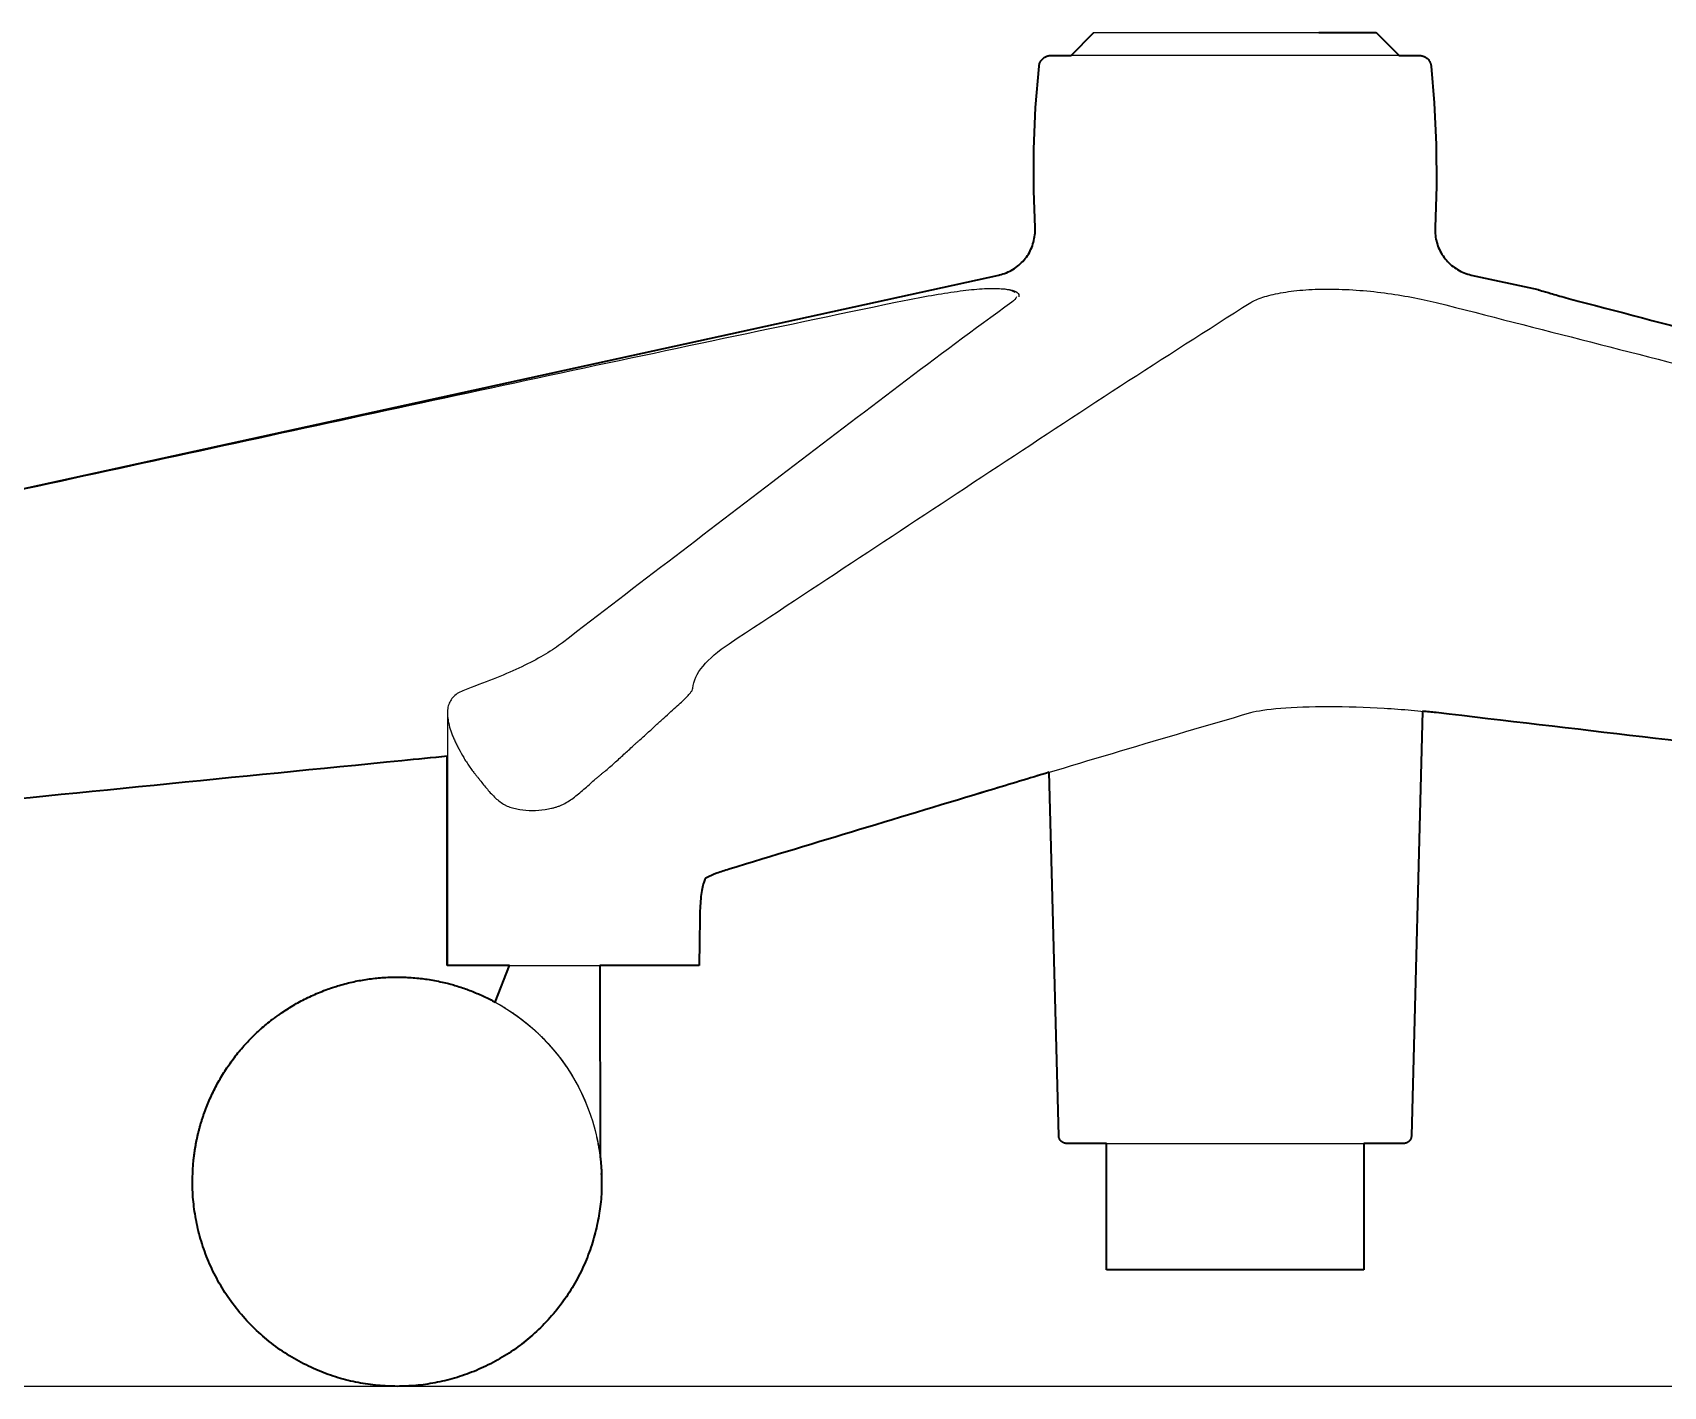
# Model space of a CAD drawing. Header units: millimetres. Extents: x 0 to 2114, y 0 to 2321.
# Drawn here: x 1496.5 to 1749.7, y 1303.2 to 1513.4 of the extents above; entities that cross this region are included whole.
import ezdxf

# ---------------------------------------------------------------- set-up
doc = ezdxf.new("R2010")
doc.units = ezdxf.units.MM
doc.layers.add('Blocks', color=7, linetype='Continuous')
for name, color, linetype, lineweight, true_color in [('Blocks$Inner', 7, 'Continuous', 25, 0x007f00), ('Blocks$Outline', 7, 'Continuous', 35, 0xff3f3f), ('Groud', 7, 'Continuous', 25, 0x243775)]:
    doc.layers.add(name, color=color, linetype=linetype, lineweight=lineweight, true_color=true_color)

# ---------------------------------------------------------------- blocks, each defined once
blk = doc.blocks.new('Aeron Size C Office Chair Side')
at = {"layer": 'Blocks$Inner'}
for p, q in [((529.26, 210.24), (533.44, 210.24)), ((396.62, 59.67), (398.86, 65.34)), ((412.88, 65.34), (412.94, 35.53))]:
    blk.add_line(p, q, dxfattribs=at)
for points in [[(533.44, 210.24), (537, 206.69), (486.05, 206.69), (489.6, 210.24)], [(531.49, 37.73), (531.49, 18.08), (491.56, 18.08), (491.56, 37.73)]]:
    blk.add_lwpolyline(points, close=True, dxfattribs=at)
for points in [[(486.43, 206.69), (485.9, 206.69), (485.41, 206.69), (484.96, 206.69), (484.56, 206.69), (484.2, 206.69), (483.88, 206.69), (483.6, 206.69), (483.37, 206.69), (483.19, 206.69), (483.05, 206.69), (482.96, 206.69), (482.9, 206.69), (482.83, 206.68), (482.76, 206.68), (482.68, 206.67), (482.61, 206.66), (482.54, 206.65), (482.47, 206.63), (482.4, 206.62), (482.33, 206.59), (482.26, 206.57), (482.19, 206.54), (482.12, 206.51), (482.06, 206.48), (481.99, 206.44), (481.93, 206.41), (481.87, 206.37), (481.81, 206.32), (481.75, 206.28), (481.7, 206.23), (481.64, 206.18), (481.59, 206.13), (481.54, 206.08), (481.49, 206.02), (481.45, 205.96), (481.4, 205.91), (481.36, 205.84), (481.32, 205.78), (481.29, 205.72), (481.26, 205.65), (481.22, 205.59), (481.2, 205.52), (481.17, 205.45), (481.15, 205.38), (481.13, 205.31), (481.11, 205.24), (481.1, 205.17), (481.09, 205.09), (481.08, 205.04), (480.55, 198.6), (480.27, 192.15), (480.26, 185.69), (480.46, 179.95), (480.47, 179.66), (480.46, 179.38), (480.45, 179.09), (480.43, 178.81), (480.39, 178.52), (480.34, 178.24), (480.28, 177.96), (480.21, 177.68), (480.13, 177.41), (480.04, 177.14), (479.94, 176.87), (479.82, 176.61), (479.7, 176.35), (479.57, 176.1), (479.42, 175.85), (479.27, 175.61), (479.11, 175.38), (478.93, 175.15), (478.75, 174.93), (478.56, 174.71), (478.37, 174.51), (478.16, 174.31), (477.94, 174.12), (477.72, 173.94), (477.49, 173.77), (477.26, 173.61), (477.02, 173.45), (476.77, 173.31), (476.52, 173.18), (476.26, 173.06), (476, 172.94), (475.73, 172.84), (475.46, 172.75), (475.18, 172.67), (474.91, 172.6), (474.85, 172.59), (178.49, 107.72)], [(558.58, 170.32), (548.2, 172.59), (547.92, 172.66), (547.64, 172.73), (547.37, 172.82), (547.1, 172.92), (546.84, 173.03), (546.58, 173.15), (546.33, 173.28), (546.08, 173.43), (545.83, 173.58), (545.6, 173.74), (545.37, 173.91), (545.15, 174.08), (544.93, 174.27), (544.72, 174.47), (544.52, 174.67), (544.33, 174.88), (544.15, 175.1), (543.97, 175.33), (543.81, 175.56), (543.65, 175.8), (543.51, 176.05), (543.37, 176.3), (543.24, 176.56), (543.13, 176.82), (543.02, 177.08), (542.93, 177.35), (542.85, 177.63), (542.78, 177.9), (542.71, 178.18), (542.66, 178.46), (542.63, 178.75), (542.6, 179.03), (542.58, 179.32), (542.58, 179.6), (542.59, 179.89), (542.59, 179.95), (542.8, 186.4), (542.75, 192.87), (542.45, 199.32), (541.96, 205.04), (541.95, 205.12), (541.94, 205.19), (541.93, 205.26), (541.91, 205.33), (541.89, 205.4), (541.87, 205.47), (541.84, 205.54), (541.81, 205.61), (541.78, 205.67), (541.75, 205.74), (541.71, 205.8), (541.67, 205.86), (541.63, 205.92), (541.59, 205.98), (541.54, 206.04), (541.49, 206.09), (541.44, 206.15), (541.39, 206.2), (541.33, 206.25), (541.28, 206.29), (541.22, 206.34), (541.16, 206.38), (541.1, 206.42), (541.03, 206.45), (540.97, 206.49), (540.9, 206.52), (540.83, 206.55), (540.77, 206.58), (540.7, 206.6), (540.63, 206.62), (540.56, 206.64), (540.48, 206.65), (540.41, 206.67), (540.34, 206.68), (540.27, 206.68), (540.19, 206.69), (540.14, 206.69), (540.09, 206.69), (539.99, 206.69), (539.85, 206.69), (539.67, 206.69), (539.44, 206.69), (539.17, 206.69), (538.85, 206.69), (538.49, 206.69), (538.08, 206.69), (537.64, 206.69), (537.15, 206.69), (536.62, 206.69), (536.05, 206.69), (535.44, 206.69), (534.79, 206.69), (534.1, 206.69), (533.38, 206.69), (532.63, 206.69), (531.84, 206.69), (531.01, 206.69), (530.16, 206.69), (529.28, 206.69), (528.36, 206.69), (527.43, 206.69), (526.46, 206.69), (525.47, 206.69), (524.46, 206.69), (523.43, 206.69), (522.38, 206.69), (521.31, 206.69), (520.23, 206.69), (519.13, 206.69), (518.02, 206.69), (516.9, 206.69), (515.78, 206.69), (514.64, 206.69), (513.5, 206.69), (512.36, 206.69), (511.21, 206.69), (510.07, 206.69), (508.93, 206.69), (507.79, 206.69), (506.66, 206.69), (505.53, 206.69), (504.42, 206.69), (503.32, 206.69), (502.23, 206.69), (501.15, 206.69), (500.09, 206.69), (499.05, 206.69), (498.03, 206.69), (497.04, 206.69), (496.06, 206.69), (495.11, 206.69), (494.18, 206.69), (493.29, 206.69), (492.42, 206.69), (491.58, 206.69), (490.78, 206.69), (490.01, 206.69), (489.27, 206.69), (488.57, 206.69), (487.9, 206.69), (487.28, 206.69), (486.69, 206.69), (486.14, 206.69), (485.63, 206.69), (485.16, 206.69), (484.74, 206.69), (484.36, 206.69), (484.02, 206.69), (483.72, 206.69), (483.47, 206.69), (483.27, 206.69), (483.11, 206.69), (483, 206.69), (482.93, 206.69), (482.9, 206.69)], [(536.91, 206.69), (537.42, 206.69), (537.88, 206.69), (538.31, 206.69), (538.69, 206.69), (539.03, 206.69), (539.32, 206.69), (539.57, 206.69), (539.78, 206.69), (539.94, 206.69), (540.05, 206.69), (540.12, 206.69), (540.14, 206.69)], [(389.19, 104.6), (389.19, 65.34), (427.29, 65.34), (428.29, 65.34), (428.34, 69.01), (428.39, 72.67)], [(531.52, 37.73), (532.18, 37.73), (532.8, 37.73), (533.4, 37.73), (533.96, 37.73), (534.48, 37.73), (534.96, 37.73), (535.41, 37.73), (535.82, 37.73), (536.19, 37.73), (536.52, 37.73), (536.81, 37.73), (537.06, 37.73), (537.27, 37.73), (537.44, 37.73), (537.57, 37.73), (537.65, 37.73), (537.7, 37.73), (537.75, 37.73), (537.8, 37.73), (537.85, 37.74), (537.89, 37.74), (537.94, 37.75), (537.99, 37.76), (538.04, 37.77), (538.08, 37.79), (538.13, 37.8), (538.17, 37.82), (538.22, 37.84), (538.26, 37.86), (538.3, 37.89), (538.34, 37.91), (538.38, 37.94), (538.42, 37.97), (538.46, 37.99), (538.5, 38.03), (538.53, 38.06), (538.57, 38.09), (538.6, 38.13), (538.63, 38.16), (538.66, 38.2), (538.69, 38.24), (538.72, 38.28), (538.74, 38.32), (538.77, 38.36), (538.79, 38.41), (538.81, 38.45), (538.83, 38.5), (538.84, 38.54), (538.86, 38.59), (538.87, 38.63), (538.88, 38.68), (538.89, 38.73), (538.9, 38.78), (538.9, 38.82), (538.91, 38.87), (538.91, 38.9), (540.65, 104.85)], [(389.23, 65.34), (389.16, 65.34), (389.16, 97.84)], [(482.64, 95.36), (484.14, 38.9), (484.14, 38.85), (484.14, 38.8), (484.15, 38.76), (484.16, 38.71), (484.17, 38.66), (484.18, 38.62), (484.19, 38.57), (484.21, 38.52), (484.23, 38.48), (484.24, 38.43), (484.27, 38.39), (484.29, 38.35), (484.31, 38.31), (484.34, 38.27), (484.37, 38.23), (484.4, 38.19), (484.43, 38.15), (484.46, 38.11), (484.49, 38.08), (484.53, 38.05), (484.56, 38.01), (484.6, 37.98), (484.64, 37.95), (484.68, 37.93), (484.72, 37.9), (484.76, 37.88), (484.8, 37.85), (484.85, 37.83), (484.89, 37.81), (484.94, 37.8), (484.98, 37.78), (485.03, 37.77), (485.08, 37.76), (485.12, 37.75), (485.17, 37.74), (485.22, 37.73), (485.27, 37.73), (485.31, 37.73), (485.35, 37.73), (485.39, 37.73), (485.48, 37.73), (485.61, 37.73), (485.77, 37.73), (485.98, 37.73), (486.23, 37.73), (486.53, 37.73), (486.86, 37.73), (487.23, 37.73), (487.64, 37.73), (488.08, 37.73), (488.57, 37.73), (489.09, 37.73), (489.65, 37.73), (490.24, 37.73), (490.87, 37.73), (491.53, 37.73), (492.22, 37.73), (492.94, 37.73), (493.69, 37.73), (494.47, 37.73), (495.28, 37.73), (496.12, 37.73), (496.97, 37.73), (497.86, 37.73), (498.76, 37.73), (499.68, 37.73), (500.63, 37.73), (501.59, 37.73), (502.57, 37.73), (503.56, 37.73), (504.56, 37.73), (505.57, 37.73), (506.6, 37.73), (507.63, 37.73), (508.67, 37.73), (509.71, 37.73), (510.76, 37.73), (511.81, 37.73), (512.85, 37.73), (513.9, 37.73), (514.94, 37.73), (515.97, 37.73), (517, 37.73), (518.02, 37.73), (519.03, 37.73), (520.03, 37.73), (521.01, 37.73), (521.98, 37.73), (522.93, 37.73), (523.86, 37.73), (524.77, 37.73), (525.67, 37.73), (526.54, 37.73), (527.38, 37.73), (528.2, 37.73), (529, 37.73), (529.76, 37.73), (530.5, 37.73), (531.2, 37.73), (531.88, 37.73), (532.52, 37.73), (533.13, 37.73), (533.7, 37.73), (534.24, 37.73), (534.74, 37.73), (535.21, 37.73), (535.64, 37.73), (536.02, 37.73), (536.37, 37.73), (536.68, 37.73), (536.95, 37.73), (537.18, 37.73), (537.37, 37.73), (537.51, 37.73), (537.62, 37.73), (537.68, 37.73), (537.7, 37.73)], [(485.34, 37.73), (485.36, 37.73), (485.43, 37.73), (485.53, 37.73), (485.68, 37.73), (485.87, 37.73), (486.09, 37.73), (486.36, 37.73), (486.67, 37.73), (487.02, 37.73), (487.41, 37.73), (487.84, 37.73), (488.3, 37.73), (488.8, 37.73), (489.34, 37.73), (489.92, 37.73), (490.52, 37.73), (491.17, 37.73), (491.84, 37.73)]]:
    blk.add_lwpolyline(points, dxfattribs=at)
at = {"layer": 'Blocks$Inner', "extrusion": (0, 0, -1)}
for start, end in [(270, 90), (55.3384, 124.6616), (90, 270), (19.2891, 52.4134), (127.5866, 160.7109)]:
    blk.add_arc((-381.38, 31.78), 31.78, start, end, dxfattribs=at)
at = {"layer": 'Blocks$Inner'}
for points in [[(477.35, 169.86), (477.11, 170.05), (476.29, 170.35), (474.13, 170.51), (471.13, 170.36), (467.47, 169.91), (463.38, 169.22), (460.5, 168.67), (459.06, 168.37)], [(474.34, 170.49), (475.2, 170.49), (476.65, 170.38), (477.87, 169.92), (478.01, 169.45), (477.92, 169.2)], [(513.95, 168.32), (514.43, 168.62), (515.69, 169.17), (518.45, 169.85), (521.94, 170.31), (525.97, 170.46), (530.32, 170.3), (534.74, 169.85), (538.98, 169.16), (541.55, 168.62), (542.74, 168.32)], [(566.06, 168.23), (564.91, 168.53), (562.82, 169.07), (560.43, 169.76), (558.93, 170.21), (558.58, 170.31), (558.58, 170.32)], [(459.06, 168.37), (439.89, 164.37), (401.5, 156.28), (343.59, 143.68), (285.93, 131.13), (247.46, 122.74), (228.23, 118.54)], [(476.83, 168.37), (471.02, 164.12), (459.41, 155.51), (441.93, 142.16), (424.49, 128.84), (412.87, 119.94), (407.05, 115.48)], [(432.95, 115.34), (439.7, 119.8), (453.2, 128.72), (473.44, 142.06), (493.73, 155.44), (507.21, 164.06), (513.95, 168.32)], [(477.58, 169.2), (477.49, 168.94), (477.24, 168.67), (476.83, 168.37)], [(542.74, 168.32), (558.72, 164.27), (590.72, 156.07), (638.93, 143.34), (686.98, 130.65), (719.03, 122.16), (735.05, 117.91)], [(407.05, 115.48), (405.54, 114.3), (401.62, 111.97), (396.05, 109.68), (392.89, 108.55)], [(427.29, 108.43), (427.41, 109.56), (428.49, 111.85), (431.21, 114.17), (432.95, 115.34)], [(392.89, 108.55), (392.51, 108.41), (391.81, 108.14), (391.21, 107.86), (390.94, 107.72)], [(426.93, 107.72), (427.04, 107.84), (427.2, 108.08), (427.28, 108.31), (427.29, 108.43)], [(432.95, 80.32), (439.7, 82.37), (453.21, 86.46), (473.45, 92.58), (493.75, 98.72), (507.22, 102.68), (513.95, 104.63)], [(542.74, 104.63), (564.11, 102.13), (606.84, 97.08), (670.95, 89.28), (713.68, 84.1), (735.05, 81.5)], [(429.52, 79.04), (429.96, 79.25), (430.98, 79.68), (432.25, 80.1), (432.95, 80.32)]]:
    blk.add_open_spline(points, degree=3, dxfattribs=at)
for points, knots in [([(558.58, 170.32), (558.58, 170.31), (558.93, 170.21), (560.43, 169.76), (562.82, 169.07), (564.91, 168.53), (566.06, 168.23)], [4, 4, 4, 4, 4.250001, 4.500002, 4.750002, 5, 5, 5, 5]), ([(752.75, 117.49), (737.2, 121.77), (706.09, 130.32), (659.44, 143.1), (612.65, 155.91), (581.58, 164.16), (566.06, 168.23)], [2, 2, 2, 2, 2.25, 2.5, 2.75, 3, 3, 3, 3]), ([(390.94, 107.72), (390.37, 107.37), (389.73, 106.74), (389.3, 105.69), (389.17, 104.82), (389.22, 103.81), (389.44, 102.68), (389.75, 101.69), (390.06, 100.87), (390.34, 100.26), (390.64, 99.64), (391.08, 98.77), (391.58, 97.88), (392.13, 96.98), (392.57, 96.31), (392.97, 95.75), (393.26, 95.37), (393.43, 95.16), (393.56, 95), (393.7, 94.84), (393.88, 94.62), (394.19, 94.22), (394.66, 93.62), (395.24, 92.9), (396.06, 91.95), (396.94, 91.08), (397.78, 90.49), (398.29, 90.21), (398.69, 90.04), (399.09, 89.9), (399.67, 89.73), (400.72, 89.5), (402.35, 89.37), (404.05, 89.5), (405.2, 89.73), (405.84, 89.9), (406.31, 90.04), (406.76, 90.21), (407.36, 90.49), (408.38, 91.08), (409.5, 91.95), (410.59, 92.9), (411.4, 93.62), (412.06, 94.22), (412.53, 94.61), (412.8, 94.83), (413, 95), (413.2, 95.16), (413.47, 95.37), (413.92, 95.75), (414.57, 96.3), (415.32, 96.98), (416.31, 97.88), (417.27, 98.77), (418.1, 99.52), (418.57, 99.95), (419.03, 100.36), (419.61, 100.87), (420.51, 101.68), (421.59, 102.68), (422.8, 103.81), (423.91, 104.82), (424.91, 105.69), (426.06, 106.74), (426.67, 107.37), (426.93, 107.72)], [-8.5, -8.5, -8.5, -8.5, -8.444444, -8.416667, -8.388889, -8.361111, -8.333333, -8.305556, -8.291667, -8.277778, -8.263889, -8.25, -8.222222, -8.208333, -8.194444, -8.180556, -8.173611, -8.170139, -8.166667, -8.163194, -8.159722, -8.152778, -8.138889, -8.125, -8.111111, -8.083333, -8.069444, -8.0625, -8.055556, -8.048611, -8.041667, -8.027778, -8, -7.972222, -7.958333, -7.951389, -7.944444, -7.9375, -7.930556, -7.916667, -7.888889, -7.875, -7.861111, -7.847222, -7.840278, -7.836806, -7.833333, -7.829861, -7.826389, -7.819444, -7.805556, -7.791667, -7.777778, -7.75, -7.736111, -7.729167, -7.722222, -7.708333, -7.694444, -7.666667, -7.638889, -7.611111, -7.583333, -7.555556, -7.5, -7.5, -7.5, -7.5]), ([(513.95, 104.63), (514.91, 104.91), (518.12, 105.39), (525.82, 105.69), (533.27, 105.44), (538.95, 105.02), (541.54, 104.77), (542.74, 104.63)], [44.097501, 44.097501, 44.097501, 44.097501, 44.347501, 44.597501, 44.847501, 44.972501, 45.097501, 45.097501, 45.097501, 45.097501]), ([(228.23, 81.78), (253.87, 84.36), (305.16, 89.48), (358.84, 94.86), (386.86, 97.62), (389.22, 97.86)], [-338.5389591, -338.5389591, -338.5389591, -338.5389591, -338.2056257, -337.8722924, -337.8415538, -337.8415538, -337.8415538, -337.8415538]), ([(428.39, 72.67), (428.4, 73.76), (428.48, 75.32), (428.69, 77.03), (428.99, 78.39), (429.29, 78.93), (429.52, 79.04)], [41.097501, 41.097501, 41.097501, 41.097501, 41.430835, 41.597501, 41.764168, 42.097501, 42.097501, 42.097501, 42.097501]), ([(397.63, 59.1), (397.78, 59.01), (398.12, 58.8), (398.75, 58.4), (399.32, 58.02), (399.78, 57.69), (400.13, 57.45), (400.48, 57.19), (400.97, 56.81), (401.6, 56.31), (402.23, 55.77), (402.72, 55.33), (403.09, 55), (403.44, 54.66), (403.92, 54.2), (404.5, 53.6), (405.06, 52.98), (405.5, 52.48), (405.82, 52.1), (406.13, 51.72), (406.54, 51.2), (407.03, 50.55), (407.6, 49.75), (407.96, 49.21), (408.13, 48.94)], [0.1111111, 0.1111111, 0.1111111, 0.1111111, 0.1388889, 0.1666667, 0.1944444, 0.2083333, 0.2222222, 0.2361111, 0.25, 0.2777778, 0.3055556, 0.3194444, 0.3333333, 0.3472222, 0.3611111, 0.3888889, 0.4166667, 0.4305556, 0.4444444, 0.4583333, 0.4722222, 0.5, 0.5277778, 0.5555556, 0.5555556, 0.5555556, 0.5555556]), ([(412.94, 35.53), (412.88, 36.01), (412.78, 36.75), (412.61, 37.67), (412.51, 38.21), (412.45, 38.49), (412.42, 38.63)], [29.8073144, 29.8073144, 29.8073144, 29.8073144, 29.8628357, 29.8906306, 29.9045281, 29.9184255, 29.9184255, 29.9184255, 29.9184255])]:
    blk.add_open_spline(points, degree=3, knots=knots, dxfattribs=at)
at = {"layer": 'Blocks$Outline'}
for points in [[(486.05, 206.69), (489.6, 210.24)], [(524.53, 210.24), (529.26, 210.24)], [(529.26, 210.24), (533.44, 210.24)], [(533.44, 210.24), (537, 206.69)], [(481.09, 205.09), (481.1, 205.17)], [(481.1, 205.17), (481.11, 205.24)], [(481.11, 205.24), (481.13, 205.31)], [(481.13, 205.31), (481.15, 205.38)], [(481.15, 205.38), (481.17, 205.45)], [(481.17, 205.45), (481.2, 205.52)], [(481.2, 205.52), (481.22, 205.59)], [(481.22, 205.59), (481.26, 205.65)], [(481.26, 205.65), (481.29, 205.72)], [(481.29, 205.72), (481.32, 205.78)], [(481.32, 205.78), (481.36, 205.84)], [(481.36, 205.84), (481.4, 205.91)], [(481.4, 205.91), (481.45, 205.96)], [(481.45, 205.96), (481.49, 206.02)], [(481.49, 206.02), (481.54, 206.08)], [(481.54, 206.08), (481.59, 206.13)], [(481.59, 206.13), (481.64, 206.18)], [(481.64, 206.18), (481.7, 206.23)], [(481.7, 206.23), (481.75, 206.28)], [(481.75, 206.28), (481.81, 206.32)], [(481.81, 206.32), (481.87, 206.37)], [(481.87, 206.37), (481.93, 206.41)], [(481.93, 206.41), (481.99, 206.44)], [(481.99, 206.44), (482.06, 206.48)], [(482.06, 206.48), (482.12, 206.51)], [(482.12, 206.51), (482.19, 206.54)], [(482.19, 206.54), (482.26, 206.57)], [(482.26, 206.57), (482.33, 206.59)], [(482.33, 206.59), (482.4, 206.62)], [(482.4, 206.62), (482.47, 206.63)], [(482.47, 206.63), (482.54, 206.65)], [(482.54, 206.65), (482.61, 206.66)], [(482.61, 206.66), (482.68, 206.67)], [(482.68, 206.67), (482.76, 206.68)], [(482.76, 206.68), (482.83, 206.68)], [(482.83, 206.68), (482.9, 206.69)], [(482.9, 206.69), (482.93, 206.69)], [(482.93, 206.69), (483, 206.69)], [(483, 206.69), (483.11, 206.69)], [(483.11, 206.69), (483.27, 206.69)], [(483.27, 206.69), (483.47, 206.69)], [(483.47, 206.69), (483.72, 206.69)], [(483.72, 206.69), (484.02, 206.69)], [(484.02, 206.69), (484.36, 206.69)], [(484.36, 206.69), (484.74, 206.69)], [(484.74, 206.69), (485.16, 206.69)], [(485.16, 206.69), (485.63, 206.69)], [(485.63, 206.69), (486.05, 206.69)], [(537, 206.69), (537.15, 206.69)], [(537.15, 206.69), (537.64, 206.69)], [(537.64, 206.69), (538.08, 206.69)], [(538.08, 206.69), (538.49, 206.69)], [(538.49, 206.69), (538.85, 206.69)], [(538.85, 206.69), (539.17, 206.69)], [(539.17, 206.69), (539.44, 206.69)], [(539.44, 206.69), (539.67, 206.69)], [(539.67, 206.69), (539.85, 206.69)], [(539.85, 206.69), (539.99, 206.69)], [(539.99, 206.69), (540.09, 206.69)], [(540.09, 206.69), (540.14, 206.69)], [(540.14, 206.69), (540.19, 206.69)], [(540.19, 206.69), (540.27, 206.68)], [(540.27, 206.68), (540.34, 206.68)], [(540.34, 206.68), (540.41, 206.67)], [(540.41, 206.67), (540.48, 206.65)], [(540.48, 206.65), (540.56, 206.64)], [(540.56, 206.64), (540.63, 206.62)], [(540.63, 206.62), (540.7, 206.6)], [(540.7, 206.6), (540.77, 206.58)], [(540.77, 206.58), (540.83, 206.55)], [(540.83, 206.55), (540.9, 206.52)], [(540.9, 206.52), (540.97, 206.49)], [(540.97, 206.49), (541.03, 206.45)], [(541.03, 206.45), (541.1, 206.42)], [(541.1, 206.42), (541.16, 206.38)], [(541.16, 206.38), (541.22, 206.34)], [(541.22, 206.34), (541.28, 206.29)], [(541.28, 206.29), (541.33, 206.25)], [(541.33, 206.25), (541.39, 206.2)], [(541.39, 206.2), (541.44, 206.15)], [(541.44, 206.15), (541.49, 206.09)], [(541.49, 206.09), (541.54, 206.04)], [(541.54, 206.04), (541.59, 205.98)], [(541.59, 205.98), (541.63, 205.92)], [(541.63, 205.92), (541.67, 205.86)], [(541.67, 205.86), (541.71, 205.8)], [(541.71, 205.8), (541.75, 205.74)], [(541.75, 205.74), (541.78, 205.67)], [(541.78, 205.67), (541.81, 205.61)], [(541.81, 205.61), (541.84, 205.54)], [(541.84, 205.54), (541.87, 205.47)], [(541.87, 205.47), (541.89, 205.4)], [(541.89, 205.4), (541.91, 205.33)], [(541.91, 205.33), (541.93, 205.26)], [(541.93, 205.26), (541.94, 205.19)], [(541.94, 205.19), (541.95, 205.12)], [(480.55, 198.6), (481.08, 205.04)], [(481.08, 205.04), (481.09, 205.09)], [(541.95, 205.12), (541.96, 205.04)], [(541.96, 205.04), (542.45, 199.32)], [(480.27, 192.15), (480.55, 198.6)], [(542.45, 199.32), (542.75, 192.87)], [(542.75, 192.87), (542.8, 186.4)], [(480.26, 185.69), (480.27, 192.15)], [(480.46, 179.95), (480.26, 185.69)], [(542.8, 186.4), (542.59, 179.95)], [(480.47, 179.66), (480.46, 179.95)], [(542.59, 179.89), (542.58, 179.6)], [(542.59, 179.95), (542.59, 179.89)], [(480.04, 177.14), (480.13, 177.41)], [(480.13, 177.41), (480.21, 177.68)], [(480.21, 177.68), (480.28, 177.96)], [(480.28, 177.96), (480.34, 178.24)], [(480.34, 178.24), (480.39, 178.52)], [(480.39, 178.52), (480.43, 178.81)], [(480.43, 178.81), (480.45, 179.09)], [(480.45, 179.09), (480.46, 179.38)], [(480.46, 179.38), (480.47, 179.66)], [(542.58, 179.6), (542.58, 179.32)], [(542.58, 179.32), (542.6, 179.03)], [(542.6, 179.03), (542.63, 178.75)], [(542.63, 178.75), (542.66, 178.46)], [(542.66, 178.46), (542.71, 178.18)], [(542.71, 178.18), (542.78, 177.9)], [(542.78, 177.9), (542.85, 177.63)], [(542.85, 177.63), (542.93, 177.35)], [(542.93, 177.35), (543.02, 177.08)], [(478.56, 174.71), (478.75, 174.93)], [(478.75, 174.93), (478.93, 175.15)], [(478.93, 175.15), (479.11, 175.38)], [(479.11, 175.38), (479.27, 175.61)], [(479.27, 175.61), (479.42, 175.85)], [(479.42, 175.85), (479.57, 176.1)], [(479.57, 176.1), (479.7, 176.35)], [(479.7, 176.35), (479.82, 176.61)], [(479.82, 176.61), (479.94, 176.87)], [(479.94, 176.87), (480.04, 177.14)], [(543.02, 177.08), (543.13, 176.82)], [(543.13, 176.82), (543.24, 176.56)], [(543.24, 176.56), (543.37, 176.3)], [(543.37, 176.3), (543.51, 176.05)], [(543.51, 176.05), (543.65, 175.8)], [(543.65, 175.8), (543.81, 175.56)], [(543.81, 175.56), (543.97, 175.33)], [(543.97, 175.33), (544.15, 175.1)], [(544.15, 175.1), (544.33, 174.88)], [(544.33, 174.88), (544.52, 174.67)], [(178.49, 107.72), (474.85, 172.59)], [(474.85, 172.59), (474.91, 172.6)], [(474.91, 172.6), (475.18, 172.67)], [(475.18, 172.67), (475.46, 172.75)], [(475.46, 172.75), (475.73, 172.84)], [(475.73, 172.84), (476, 172.94)], [(476, 172.94), (476.26, 173.06)], [(476.26, 173.06), (476.52, 173.18)], [(476.52, 173.18), (476.77, 173.31)], [(476.77, 173.31), (477.02, 173.45)], [(477.02, 173.45), (477.26, 173.61)], [(477.26, 173.61), (477.49, 173.77)], [(477.49, 173.77), (477.72, 173.94)], [(477.72, 173.94), (477.94, 174.12)], [(477.94, 174.12), (478.16, 174.31)], [(478.16, 174.31), (478.37, 174.51)], [(478.37, 174.51), (478.56, 174.71)], [(544.52, 174.67), (544.72, 174.47)], [(544.72, 174.47), (544.93, 174.27)], [(544.93, 174.27), (545.15, 174.08)], [(545.15, 174.08), (545.37, 173.91)], [(545.37, 173.91), (545.6, 173.74)], [(545.6, 173.74), (545.83, 173.58)], [(545.83, 173.58), (546.08, 173.43)], [(546.08, 173.43), (546.33, 173.28)], [(546.33, 173.28), (546.58, 173.15)], [(546.58, 173.15), (546.84, 173.03)], [(546.84, 173.03), (547.1, 172.92)], [(547.1, 172.92), (547.37, 172.82)], [(547.37, 172.82), (547.64, 172.73)], [(547.64, 172.73), (547.92, 172.66)], [(547.92, 172.66), (548.2, 172.59)], [(548.2, 172.59), (558.58, 170.32)], [(540.65, 104.85), (538.91, 38.9)], [(389.16, 65.34), (389.16, 97.85)], [(484.14, 38.9), (482.64, 95.36)], [(428.39, 72.67), (428.34, 69.01)], [(428.34, 69.01), (428.29, 65.34)], [(389.23, 65.34), (389.16, 65.34)], [(398.86, 65.34), (389.23, 65.34)], [(396.62, 59.67), (398.86, 65.34)], [(427.29, 65.34), (412.88, 65.34)], [(412.88, 65.34), (412.94, 35.53)], [(428.29, 65.34), (427.29, 65.34)], [(484.14, 38.85), (484.14, 38.9)], [(484.14, 38.8), (484.14, 38.85)], [(484.15, 38.76), (484.14, 38.8)], [(484.16, 38.71), (484.15, 38.76)], [(484.17, 38.66), (484.16, 38.71)], [(484.18, 38.62), (484.17, 38.66)], [(484.19, 38.57), (484.18, 38.62)], [(484.21, 38.52), (484.19, 38.57)], [(484.23, 38.48), (484.21, 38.52)], [(484.24, 38.43), (484.23, 38.48)], [(484.27, 38.39), (484.24, 38.43)], [(484.29, 38.35), (484.27, 38.39)], [(484.31, 38.31), (484.29, 38.35)], [(484.34, 38.27), (484.31, 38.31)], [(484.37, 38.23), (484.34, 38.27)], [(484.4, 38.19), (484.37, 38.23)], [(484.43, 38.15), (484.4, 38.19)], [(484.46, 38.11), (484.43, 38.15)], [(484.49, 38.08), (484.46, 38.11)], [(484.53, 38.05), (484.49, 38.08)], [(484.56, 38.01), (484.53, 38.05)], [(484.6, 37.98), (484.56, 38.01)], [(538.46, 37.99), (538.42, 37.97)], [(538.5, 38.03), (538.46, 37.99)], [(538.53, 38.06), (538.5, 38.03)], [(538.57, 38.09), (538.53, 38.06)], [(538.6, 38.13), (538.57, 38.09)], [(538.63, 38.16), (538.6, 38.13)], [(538.66, 38.2), (538.63, 38.16)], [(538.69, 38.24), (538.66, 38.2)], [(538.72, 38.28), (538.69, 38.24)], [(538.74, 38.32), (538.72, 38.28)], [(538.77, 38.36), (538.74, 38.32)], [(538.79, 38.41), (538.77, 38.36)], [(538.81, 38.45), (538.79, 38.41)], [(538.83, 38.5), (538.81, 38.45)], [(538.84, 38.54), (538.83, 38.5)], [(538.86, 38.59), (538.84, 38.54)], [(538.87, 38.63), (538.86, 38.59)], [(538.88, 38.68), (538.87, 38.63)], [(538.89, 38.73), (538.88, 38.68)], [(538.9, 38.78), (538.89, 38.73)], [(538.91, 38.87), (538.9, 38.82)], [(538.9, 38.82), (538.9, 38.78)], [(538.91, 38.9), (538.91, 38.87)], [(484.64, 37.95), (484.6, 37.98)], [(484.68, 37.93), (484.64, 37.95)], [(484.72, 37.9), (484.68, 37.93)], [(484.76, 37.88), (484.72, 37.9)], [(484.8, 37.85), (484.76, 37.88)], [(484.85, 37.83), (484.8, 37.85)], [(484.89, 37.81), (484.85, 37.83)], [(484.94, 37.8), (484.89, 37.81)], [(484.98, 37.78), (484.94, 37.8)], [(485.03, 37.77), (484.98, 37.78)], [(485.08, 37.76), (485.03, 37.77)], [(485.12, 37.75), (485.08, 37.76)], [(485.17, 37.74), (485.12, 37.75)], [(485.22, 37.73), (485.17, 37.74)], [(485.27, 37.73), (485.22, 37.73)], [(485.31, 37.73), (485.27, 37.73)], [(485.35, 37.73), (485.31, 37.73)], [(485.39, 37.73), (485.35, 37.73)], [(485.48, 37.73), (485.39, 37.73)], [(485.61, 37.73), (485.48, 37.73)], [(485.77, 37.73), (485.61, 37.73)], [(485.98, 37.73), (485.77, 37.73)], [(486.23, 37.73), (485.98, 37.73)], [(486.53, 37.73), (486.23, 37.73)], [(486.86, 37.73), (486.53, 37.73)], [(487.23, 37.73), (486.86, 37.73)], [(487.64, 37.73), (487.23, 37.73)], [(488.08, 37.73), (487.64, 37.73)], [(488.57, 37.73), (488.08, 37.73)], [(489.09, 37.73), (488.57, 37.73)], [(489.65, 37.73), (489.09, 37.73)], [(490.24, 37.73), (489.65, 37.73)], [(490.87, 37.73), (490.24, 37.73)], [(491.53, 37.73), (490.87, 37.73)], [(491.56, 37.73), (491.53, 37.73)], [(491.56, 18.08), (491.56, 37.73)], [(531.88, 37.73), (531.49, 37.73)], [(531.49, 37.73), (531.49, 18.08)], [(532.52, 37.73), (531.88, 37.73)], [(533.13, 37.73), (532.52, 37.73)], [(533.7, 37.73), (533.13, 37.73)], [(534.24, 37.73), (533.7, 37.73)], [(534.74, 37.73), (534.24, 37.73)], [(535.21, 37.73), (534.74, 37.73)], [(535.64, 37.73), (535.21, 37.73)], [(536.02, 37.73), (535.64, 37.73)], [(536.37, 37.73), (536.02, 37.73)], [(536.68, 37.73), (536.37, 37.73)], [(536.95, 37.73), (536.68, 37.73)], [(537.18, 37.73), (536.95, 37.73)], [(537.37, 37.73), (537.18, 37.73)], [(537.51, 37.73), (537.37, 37.73)], [(537.62, 37.73), (537.51, 37.73)], [(537.68, 37.73), (537.62, 37.73)], [(537.7, 37.73), (537.68, 37.73)], [(537.75, 37.73), (537.7, 37.73)], [(537.8, 37.73), (537.75, 37.73)], [(537.85, 37.74), (537.8, 37.73)], [(537.89, 37.74), (537.85, 37.74)], [(537.94, 37.75), (537.89, 37.74)], [(537.99, 37.76), (537.94, 37.75)], [(538.04, 37.77), (537.99, 37.76)], [(538.08, 37.79), (538.04, 37.77)], [(538.13, 37.8), (538.08, 37.79)], [(538.17, 37.82), (538.13, 37.8)], [(538.22, 37.84), (538.17, 37.82)], [(538.26, 37.86), (538.22, 37.84)], [(538.3, 37.89), (538.26, 37.86)], [(538.34, 37.91), (538.3, 37.89)], [(538.38, 37.94), (538.34, 37.91)], [(538.42, 37.97), (538.38, 37.94)], [(531.49, 18.08), (491.56, 18.08)]]:
    blk.add_lwpolyline(points, dxfattribs=at)
for points, knots in [([(558.58, 170.32), (558.58, 170.31), (558.93, 170.21), (560.43, 169.76), (562.82, 169.07), (564.91, 168.53), (566.06, 168.23), (566.06, 168.23)], [-1, -1, -1, -1, -0.75, -0.5, -0.25, -0.000006, 0, 0, 0, 0]), ([(566.06, 168.23), (581.58, 164.16), (612.65, 155.91), (659.44, 143.1), (706.09, 130.32), (737.2, 121.77), (752.75, 117.49)], [-2.9999995, -2.9999995, -2.9999995, -2.9999995, -2.75, -2.5, -2.25, -2, -2, -2, -2]), ([(389.16, 97.85), (386.81, 97.62), (358.82, 94.86), (305.16, 89.48), (253.87, 84.36), (228.23, 81.78)], [-46.5362, -46.5362, -46.5362, -46.5362, -46.5057493, -46.172416, -45.8390826, -45.8390826, -45.8390826, -45.8390826]), ([(482.64, 95.36), (479.58, 94.44), (469.76, 91.47), (453.21, 86.46), (439.7, 82.37), (432.95, 80.32)], [-43.710692, -43.710692, -43.710692, -43.710692, -43.5975014, -43.3475014, -43.0975014, -43.0975014, -43.0975014, -43.0975014]), ([(429.52, 79.04), (429.29, 78.93), (428.99, 78.39), (428.69, 77.03), (428.48, 75.32), (428.4, 73.76), (428.39, 72.67)], [-42.097501, -42.097501, -42.097501, -42.097501, -41.764168, -41.597501, -41.430835, -41.097501, -41.097501, -41.097501, -41.097501])]:
    blk.add_open_spline(points, degree=3, knots=knots, dxfattribs=at)
for points in [[(542.74, 104.63), (542.07, 104.7), (541.37, 104.78), (540.65, 104.85)], [(735.05, 81.5), (713.68, 84.1), (670.95, 89.28), (606.84, 97.08), (564.11, 102.13), (542.74, 104.63)], [(432.95, 80.32), (432.25, 80.1), (430.98, 79.68), (429.96, 79.25), (429.52, 79.04)]]:
    blk.add_open_spline(points, degree=3, dxfattribs=at)
for points, weights, knots in [([(363.31, 57.92), (371.46, 63.56), (389.5, 63.56), (396.62, 59.67)], [1, 0.911262551915, 0.911262551915, 0.970732166919], [0, 0, 0, 19.226673, 34.966437, 34.966437, 34.966437]), ([(381.38, 0), (349.6, 0), (349.6, 31.78), (349.6, 37.18), (351.38, 42.28)], [1, 0.707106781187, 1, 0.93423867274, 0.898007234773], [0, 0, 0, 49.922655, 49.922655, 61.13145, 61.13145, 61.13145]), ([(412.94, 35.53), (413.16, 33.66), (413.16, 31.78), (413.16, 0), (381.38, 0)], [0.956061107668, 0.976076480677, 1, 0.707106781187, 1], [145.690282, 145.690282, 145.690282, 149.767965, 149.767965, 199.69062, 199.69062, 199.69062])]:
    blk.add_rational_spline(points, weights, degree=2, knots=knots, dxfattribs=at)
for points, weights in [([(351.38, 42.28), (354.5, 51.2), (361.99, 56.97)], [1, 0.958510973985, 1]), ([(361.99, 56.97), (362.64, 57.46), (363.31, 57.92)], [0.857135824917, 0.858555860809, 0.860538782647])]:
    blk.add_rational_spline(points, weights, degree=2, dxfattribs=at)

msp = doc.modelspace()

# ---------------------------------------------------------------- linework, layer by layer
at = {"layer": 'Groud'}
msp.add_lwpolyline([(2113.96, 1303.19), (1171.71, 1303.19)], dxfattribs=at)

# ---------------------------------------------------------------- block references
at = {"layer": 'Blocks'}
msp.add_blockref('Aeron Size C Office Chair Side', (1171.71, 1303.19), dxfattribs=at)

doc.saveas('drawing.dxf')
